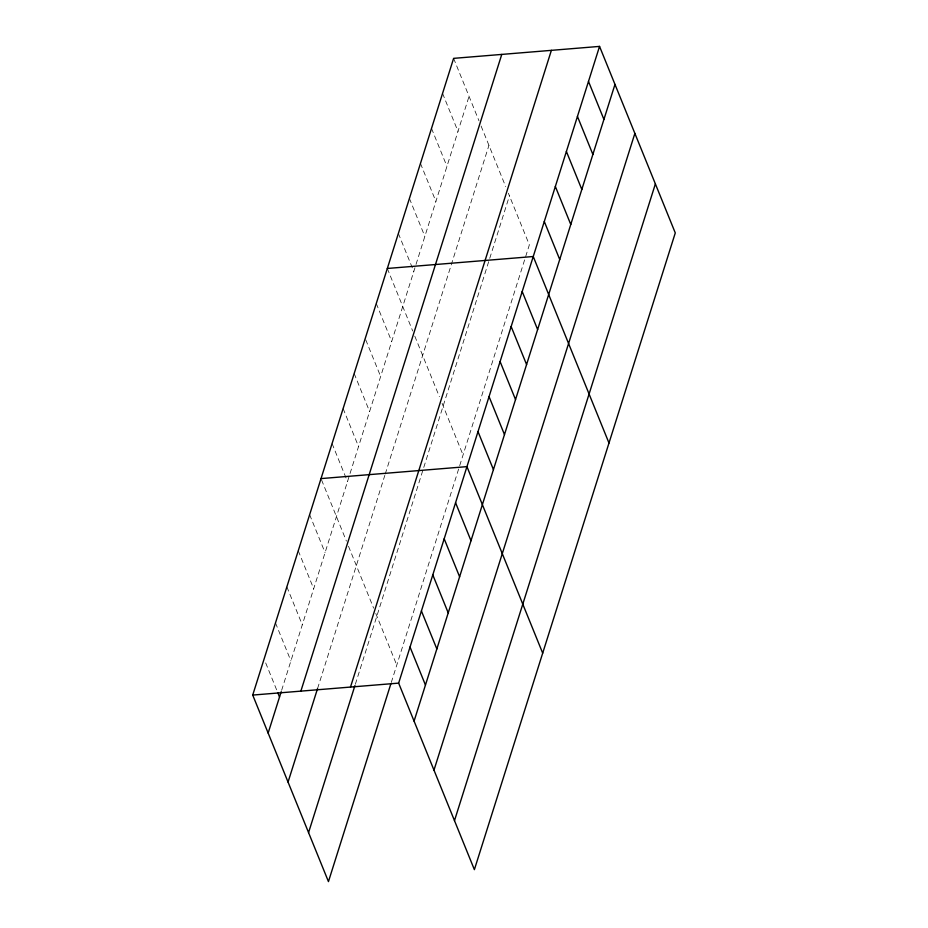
<?xml version="1.0" encoding="UTF-8"?>
<svg xmlns="http://www.w3.org/2000/svg" width="928" height="928" viewBox="0 0 928 928"><rect width="100%" height="100%" fill="white"/><g stroke="black" fill="none" stroke-linecap="round" stroke-linejoin="round"><path stroke-width="0.7" stroke-dasharray="4.64 3.48" d="M281.636 690.304L469.046 96.35M317.562 688.541L384.83 475.356M385.248 474.011L488.94 145.371M355.354 684.249L509.449 195.866M391.28 682.486L529.354 244.876L508.37 193.21M453.618 58.36L478.999 120.86M481.087 126.022L505.679 186.563M442.563 93.38L457.991 131.37M431.52 128.389L446.948 166.39M420.465 163.409L435.893 201.411M409.422 198.43L424.85 236.431M398.367 233.45L413.795 271.452M387.312 268.47L412.693 330.971M414.793 336.133L439.373 396.685M442.076 403.32L463.06 454.998M376.269 303.491L391.697 341.492M365.748 339.822L380.654 376.513M354.171 373.532L369.599 411.533M343.116 408.552L358.544 446.542M332.073 443.572L347.501 481.562M321.552 479.904L346.399 541.094M348.499 546.256L373.624 608.13M375.782 613.443L396.766 665.121M309.639 514.669L325.067 552.67M298.259 550.756L313.687 588.746M286.868 586.832L302.296 624.834M275.488 622.908L290.916 660.91M265.698 662.928L277.402 691.754"/><path stroke-width="1.39" d="M390.862 683.82L328.454 881.6L252.718 695.072L453.618 58.36L599.546 46.4L675.282 232.928L474.382 869.64L398.646 683.124L599.546 46.4M268.146 733.074L281.219 691.65M300.869 691.128L501.77 54.416M288.051 782.084L317.562 688.541M350.494 687.068L551.383 50.344M308.56 832.59L354.937 685.595M414.074 721.114L614.974 84.402M433.979 770.136L634.868 133.412M454.488 820.63L655.377 183.906M387.312 268.47L533.252 256.522L608.988 443.039M321.018 478.593L466.946 466.633L542.694 653.161M252.718 695.072L398.646 683.124M588.491 81.42L603.919 119.41M577.448 116.441L592.876 154.431M566.393 151.461L581.821 189.451M555.35 186.482L570.778 224.472M544.295 221.502L559.723 259.492M522.197 291.531L537.625 329.533M511.142 326.552L526.582 364.553M500.099 361.572L515.527 399.574M489.044 396.592L504.472 434.594M478.001 431.613L493.429 469.614M455.567 502.721L470.995 540.711M444.187 538.797L459.615 576.787M432.796 574.873L448.224 612.874M421.416 610.96L436.844 648.95M410.025 647.036L425.453 685.038M277.936 693.054L279.525 696.986"/></g></svg>
